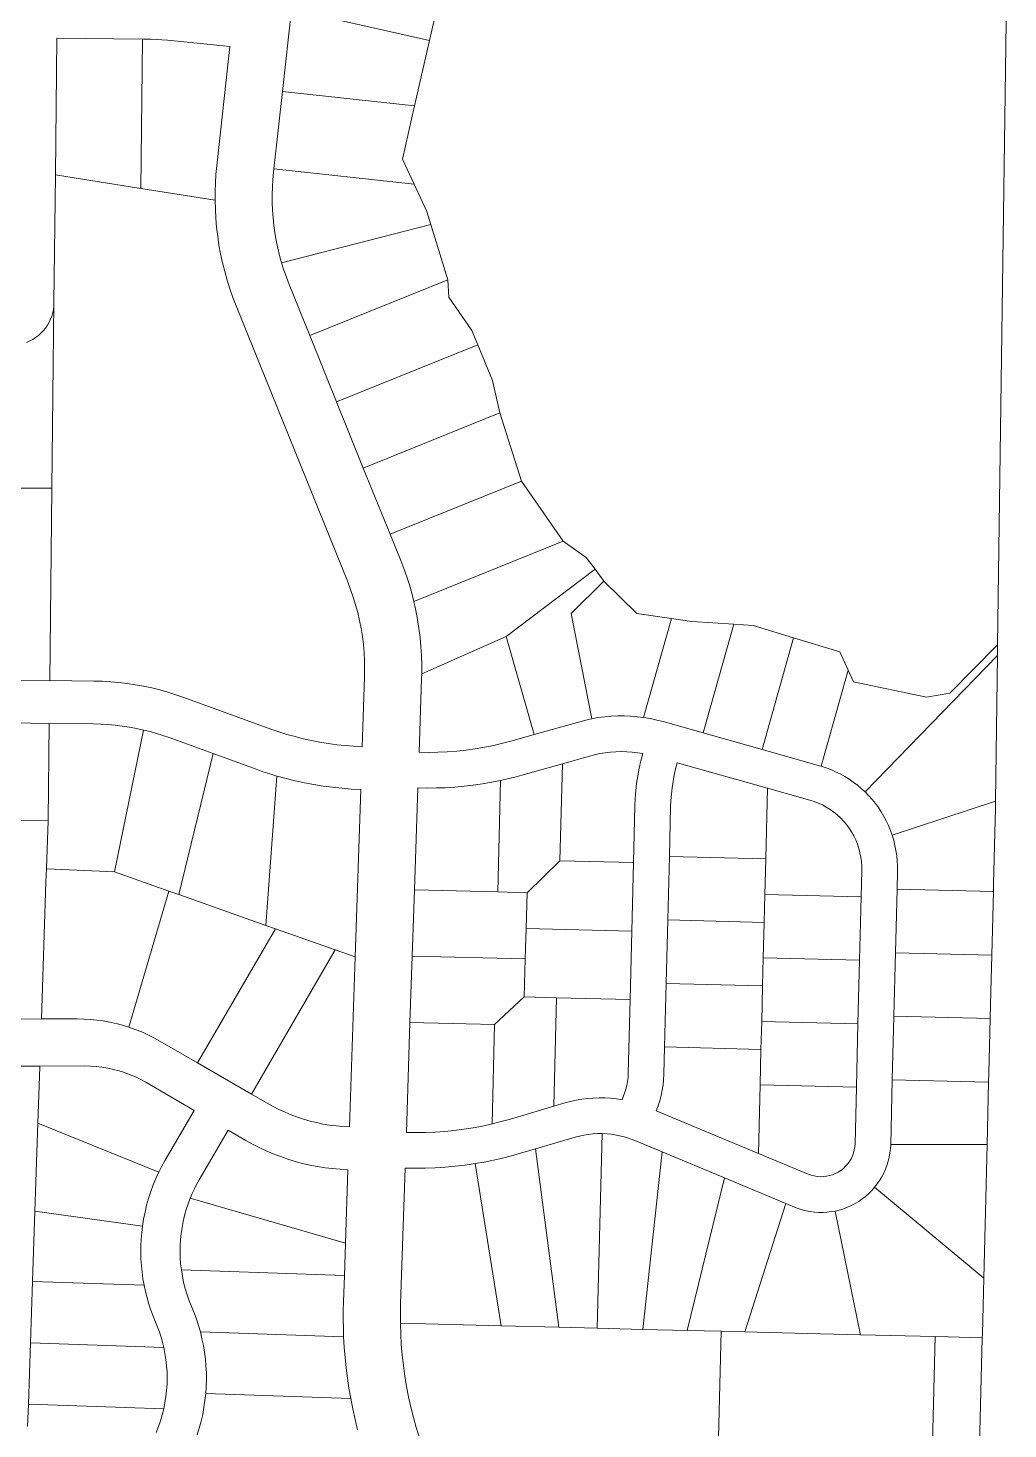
# Model space of a CAD drawing. Header units: feet. Extents: x 865220 to 2774701, y -2240498 to 961524.
# Drawn here: x 2759760 to 2761132, y 951181 to 953144 of the extents above; entities that cross this region are included whole.
import ezdxf

# ---------------------------------------------------------------- set-up
doc = ezdxf.new("R2010")
doc.units = ezdxf.units.FT
doc.header["$LTSCALE"] = 0.015
doc.header["$MEASUREMENT"] = 0
doc.layers.add('Parcels', color=7, linetype='Continuous', lineweight=0)

msp = doc.modelspace()

# ---------------------------------------------------------------- linework, layer by layer
at = {"layer": 'Parcels', "lineweight": 5, "ltscale": 100}
for p, q in [((2761117.6, 952279.9), (2761132.2, 953353.6)), ((2760321.9, 953126.8), (2760344.1, 953224.3)), ((2760128.7, 953169.8), (2760116.1, 953055.2)), ((2760321.9, 953126.8), (2760128.7, 953169.8)), ((2759800.1, 953129.8), (2759798, 952938.4)), ((2759919.8, 953128.5), (2759800.1, 953129.8)), ((2759917.5, 952919.4), (2759919.8, 953128.5)), ((2759931.2, 953128.4), (2759919.8, 953128.5)), ((2759919.8, 953128.5), (2759919.8, 953128.5)), ((2759939.2, 953128.2), (2759931.2, 953128.4)), ((2759931.2, 953128.4), (2759931.2, 953128.4)), ((2759947.1, 953127.7), (2759939.2, 953128.2)), ((2759955.1, 953127), (2759947.1, 953127.7)), ((2760042.5, 953118.4), (2759955.1, 953127)), ((2760321.9, 953126.8), (2760301, 953035.2)), ((2760321.9, 953126.8), (2760321.9, 953126.8)), ((2760024.1, 952951), (2760042.5, 953118.4)), ((2760116.1, 953055.2), (2760104.1, 952947)), ((2760301, 953035.2), (2760116.1, 953055.2)), ((2760301, 953035.2), (2760283.9, 952960.3)), ((2760301, 953035.2), (2760301, 953035.2)), ((2760022.9, 952939), (2760024.1, 952951)), ((2760104.1, 952947), (2760103.6, 952942.3)), ((2760104.1, 952947), (2760300.3, 952925.3)), ((2760300.3, 952925.3), (2760104.1, 952947)), ((2760283.9, 952960.3), (2760300.3, 952925.3)), ((2759798, 952938.4), (2759796, 952759)), ((2759917.5, 952919.4), (2759798, 952938.4)), ((2760022.1, 952927), (2760022.9, 952939)), ((2760102.6, 952931.6), (2760101.9, 952920.9)), ((2760103.6, 952942.3), (2760102.6, 952931.6)), ((2759917.5, 952919.4), (2760021.6, 952902.9)), ((2759917.5, 952919.4), (2759917.5, 952919.4)), ((2760021.6, 952902.9), (2760021.7, 952915)), ((2760021.7, 952915), (2760022.1, 952927)), ((2760101.9, 952920.9), (2760101.6, 952910.2)), ((2760101.6, 952910.2), (2760101.7, 952899.5)), ((2760300.3, 952925.3), (2760318.2, 952887.1)), ((2760300.3, 952925.3), (2760300.3, 952925.3)), ((2760022, 952890.3), (2760021.6, 952902.9)), ((2760022.7, 952877.6), (2760022, 952890.3)), ((2760101.7, 952899.5), (2760102.1, 952888.8)), ((2760102.1, 952888.8), (2760102.9, 952878.1)), ((2760023.8, 952865), (2760022.7, 952877.6)), ((2760102.9, 952878.1), (2760104, 952867.5)), ((2760114.8, 952815.1), (2760323.8, 952868.9)), ((2760318.2, 952887.1), (2760323.8, 952868.9)), ((2760323.8, 952868.9), (2760318.2, 952887.1)), ((2760347.6, 952791.2), (2760323.8, 952868.9)), ((2760323.8, 952868.9), (2760347.6, 952791.2)), ((2760025.3, 952852.5), (2760023.8, 952865)), ((2760027.1, 952840), (2760025.3, 952852.5)), ((2760104, 952867.5), (2760105.5, 952856.9)), ((2760105.5, 952856.9), (2760107.3, 952846.3)), ((2760029.4, 952827.5), (2760027.1, 952840)), ((2760107.3, 952846.3), (2760109.4, 952835.8)), ((2760109.4, 952835.8), (2760111.9, 952825.4)), ((2760032.1, 952815.1), (2760029.4, 952827.5)), ((2760035.1, 952802.9), (2760032.1, 952815.1)), ((2760111.9, 952825.4), (2760114.8, 952815.1)), ((2760114.8, 952815.1), (2760118, 952804.9)), ((2760038.6, 952790.7), (2760035.1, 952802.9)), ((2760042.4, 952778.6), (2760038.6, 952790.7)), ((2760118, 952804.9), (2760121.5, 952794.8)), ((2760121.5, 952794.8), (2760125.3, 952784.9)), ((2760154.3, 952713.1), (2760347.6, 952791.2)), ((2760349, 952766.9), (2760347.6, 952791.2)), ((2760347.6, 952791.2), (2760347.6, 952791.2)), ((2760046.6, 952766.7), (2760042.4, 952778.6)), ((2760125.3, 952784.9), (2760154.3, 952713.1)), ((2759796, 952759), (2759793.1, 952499.5)), ((2759793.1, 952499.5), (2759796, 952759)), ((2759795.8, 952754.6), (2759795.2, 952749.9)), ((2759796, 952759), (2759795.8, 952754.6)), ((2760051.1, 952754.9), (2760046.6, 952766.7)), ((2760207.5, 952368), (2760051.1, 952754.9)), ((2760381.2, 952720.4), (2760349, 952766.9)), ((2760349, 952766.9), (2760349, 952766.9)), ((2760349, 952766.9), (2760381.2, 952720.4)), ((2759789.1, 952731.8), (2759786.7, 952727.7)), ((2759791.2, 952736.1), (2759789.1, 952731.8)), ((2759792.9, 952740.6), (2759791.2, 952736.1)), ((2759794.2, 952745.2), (2759792.9, 952740.6)), ((2759795.2, 952749.9), (2759794.2, 952745.2)), ((2759774.1, 952713.3), (2759770.3, 952710.4)), ((2759777.7, 952716.5), (2759774.1, 952713.3)), ((2759781, 952720), (2759777.7, 952716.5)), ((2759784, 952723.7), (2759781, 952720)), ((2759786.7, 952727.7), (2759784, 952723.7)), ((2760154.3, 952713.1), (2760191.7, 952620.3)), ((2760389.5, 952700.3), (2760381.2, 952720.4)), ((2759762, 952705.6), (2759757.6, 952703.7)), ((2759766.2, 952707.9), (2759762, 952705.6)), ((2759770.3, 952710.4), (2759766.2, 952707.9)), ((2760389.5, 952700.3), (2760191.7, 952620.3)), ((2760410, 952650.4), (2760389.5, 952700.3)), ((2760420.5, 952604.9), (2760410, 952650.4)), ((2760410, 952650.4), (2760410, 952650.4)), ((2760191.7, 952620.3), (2760229.2, 952527.6)), ((2760229.2, 952527.6), (2760420.5, 952604.9)), ((2760420.5, 952604.9), (2760450.9, 952509.4)), ((2760229.2, 952527.6), (2760266.7, 952434.9)), ((2759792.9, 952499.5), (2759704.3, 952499.3)), ((2759793.1, 952499.5), (2759790.1, 952229.9)), ((2759793.1, 952499.5), (2759792.9, 952499.5)), ((2759792.9, 952499.5), (2759793.1, 952499.5)), ((2759793.1, 952499.5), (2759793.1, 952499.5)), ((2760266.7, 952434.9), (2760450.9, 952509.4)), ((2760450.9, 952509.4), (2760266.7, 952434.9)), ((2760450.9, 952509.4), (2760450.9, 952509.4)), ((2760509.1, 952425.1), (2760450.9, 952509.4)), ((2760266.7, 952434.9), (2760281.6, 952398)), ((2760509.1, 952425.1), (2760300, 952340.6)), ((2760541.6, 952402.3), (2760509.1, 952425.1)), ((2760509.1, 952425.1), (2760541.6, 952402.3)), ((2760509.1, 952425.1), (2760509.1, 952425.1)), ((2760281.6, 952398), (2760286, 952386.7)), ((2760553.8, 952385.8), (2760541.6, 952402.3)), ((2760541.6, 952402.3), (2760541.6, 952402.3)), ((2760541.6, 952402.3), (2760553.8, 952385.8)), ((2760286, 952386.7), (2760290, 952375.4)), ((2760429.5, 952291.5), (2760553.8, 952385.8)), ((2760566, 952369.2), (2760553.8, 952385.8)), ((2760553.8, 952385.8), (2760566, 952369.2)), ((2760211.5, 952357.5), (2760207.5, 952368)), ((2760290, 952375.4), (2760293.7, 952363.9)), ((2760293.7, 952363.9), (2760297, 952352.3)), ((2760520.2, 952323.9), (2760566, 952369.2)), ((2760612.5, 952323.8), (2760566, 952369.2)), ((2760566, 952369.2), (2760566, 952369.2)), ((2760566, 952369.2), (2760612.5, 952323.8)), ((2760215.2, 952346.8), (2760211.5, 952357.5)), ((2760218.5, 952336), (2760215.2, 952346.8)), ((2760297, 952352.3), (2760300, 952340.6)), ((2760300, 952340.6), (2760302.7, 952328.1)), ((2760221.4, 952325), (2760218.5, 952336)), ((2760224, 952314), (2760221.4, 952325)), ((2760302.7, 952328.1), (2760305.1, 952315.5)), ((2760549.3, 952176.3), (2760520.2, 952323.9)), ((2760660.9, 952316.8), (2760612.5, 952323.8)), ((2760612.5, 952323.8), (2760612.5, 952323.8)), ((2760612.5, 952323.8), (2760660.9, 952316.8)), ((2760226.2, 952302.9), (2760224, 952314)), ((2760227.9, 952291.7), (2760226.2, 952302.9)), ((2760305.1, 952315.5), (2760307.1, 952302.9)), ((2760307.1, 952302.9), (2760308.7, 952290.2)), ((2760660.9, 952316.8), (2760621.8, 952178.1)), ((2760621.8, 952178.1), (2760660.9, 952316.8)), ((2760660.9, 952316.8), (2760689.5, 952312.6)), ((2760748, 952308.9), (2760689.5, 952312.6)), ((2760689.5, 952312.6), (2760689.5, 952312.6)), ((2760705.1, 952156.5), (2760748, 952308.9)), ((2760775.4, 952307.1), (2760748, 952308.9)), ((2760748, 952308.9), (2760775.4, 952307.1)), ((2760832, 952289.9), (2760775.4, 952307.1)), ((2760775.4, 952307.1), (2760775.4, 952307.1)), ((2760775.4, 952307.1), (2760832, 952289.9)), ((2760229.3, 952280.5), (2760227.9, 952291.7)), ((2760230.3, 952269.3), (2760229.3, 952280.5)), ((2760308.7, 952290.2), (2760309.9, 952277.5)), ((2760429.5, 952291.5), (2760311.1, 952239.1)), ((2760468.4, 952154.1), (2760429.5, 952291.5)), ((2760832, 952289.9), (2760787.8, 952133.2)), ((2760787.8, 952133.2), (2760832, 952289.9)), ((2760896.7, 952270.3), (2760832, 952289.9)), ((2760832, 952289.9), (2760896.7, 952270.3)), ((2761117.6, 952279.9), (2761050.7, 952212.1)), ((2761050.7, 952212.1), (2761117.6, 952279.9)), ((2761117.4, 952264.8), (2761117.6, 952279.9)), ((2760230.9, 952258), (2760230.3, 952269.3)), ((2760309.9, 952277.5), (2760310.7, 952264.7)), ((2760310.7, 952264.7), (2760311.1, 952251.9)), ((2760908.5, 952244.4), (2760896.7, 952270.3)), ((2760896.7, 952270.3), (2760896.7, 952270.3)), ((2760896.7, 952270.3), (2760908.5, 952244.4)), ((2761117.4, 952264.8), (2760932, 952073.8)), ((2761114.6, 952060.8), (2761117.4, 952264.8)), ((2761117.4, 952264.8), (2761117.4, 952264.8)), ((2760231.1, 952246.7), (2760230.9, 952258)), ((2760230.9, 952235.3), (2760231.1, 952246.7)), ((2760311.1, 952251.9), (2760311.1, 952239.1)), ((2760870.6, 952109.9), (2760908.5, 952244.4)), ((2760908.5, 952244.4), (2760916, 952228)), ((2759737.2, 952230.5), (2759789.9, 952229.9)), ((2759789.9, 952229.9), (2759790.1, 952229.9)), ((2759790.1, 952229.9), (2759852, 952229.2)), ((2759852, 952229.2), (2759863.7, 952228.8)), ((2759863.7, 952228.8), (2759875.4, 952228.2)), ((2759875.4, 952228.2), (2759887, 952227.2)), ((2759887, 952227.2), (2759898.5, 952225.8)), ((2759898.5, 952225.8), (2759910.1, 952224)), ((2759910.1, 952224), (2759921.6, 952222)), ((2759921.6, 952222), (2759933, 952219.5)), ((2760227.6, 952137.2), (2760230.9, 952235.3)), ((2760310.9, 952232.7), (2760307.4, 952129.5)), ((2760311.1, 952239.1), (2760310.9, 952232.7)), ((2761017.9, 952206.8), (2760916, 952228)), ((2760916, 952228), (2761017.9, 952206.8)), ((2759933, 952219.5), (2759944.3, 952216.7)), ((2759944.3, 952216.7), (2759955.5, 952213.6)), ((2759955.5, 952213.6), (2759966.6, 952210.1)), ((2759966.6, 952210.1), (2759977.7, 952206.3)), ((2759977.7, 952206.3), (2760099.6, 952162)), ((2761050.7, 952212.1), (2761017.9, 952206.8)), ((2759789.4, 952169.9), (2759736.6, 952170.5)), ((2759789.4, 952169.9), (2759787.9, 952034.1)), ((2759851.4, 952169.2), (2759789.4, 952169.9)), ((2759789.4, 952169.9), (2759789.4, 952169.9)), ((2759789.4, 952169.9), (2759789.4, 952169.9)), ((2759861.5, 952168.9), (2759851.4, 952169.2)), ((2759871.6, 952168.3), (2759861.5, 952168.9)), ((2759881.7, 952167.4), (2759871.6, 952168.3)), ((2759891.7, 952166.2), (2759881.7, 952167.4)), ((2759901.7, 952164.6), (2759891.7, 952166.2)), ((2759911.7, 952162.8), (2759901.7, 952164.6)), ((2759921.6, 952160.6), (2759911.7, 952162.8)), ((2760099.6, 952162), (2760110.8, 952158.1)), ((2760468.4, 952154.1), (2760532.3, 952172.2)), ((2760532.3, 952172.2), (2760540.8, 952174.4)), ((2760540.8, 952174.4), (2760549.3, 952176.3)), ((2760549.3, 952176.3), (2760558.3, 952177.9)), ((2760558.3, 952177.9), (2760567.3, 952179.1)), ((2760567.3, 952179.1), (2760576.4, 952179.9)), ((2760576.4, 952179.9), (2760585.5, 952180.3)), ((2760585.5, 952180.3), (2760594.6, 952180.3)), ((2760594.6, 952180.3), (2760603.7, 952180)), ((2760603.7, 952180), (2760612.8, 952179.2)), ((2760612.8, 952179.2), (2760621.8, 952178.1)), ((2760621.8, 952178.1), (2760631, 952176.6)), ((2760631, 952176.6), (2760640.2, 952174.6)), ((2760640.2, 952174.6), (2760649.2, 952172.3)), ((2760649.2, 952172.3), (2760705.1, 952156.5)), ((2759921.6, 952160.6), (2759880.8, 951961.9)), ((2759921.6, 952160.6), (2759921.6, 952160.6)), ((2759930.6, 952158.3), (2759921.6, 952160.6)), ((2759939.5, 952155.8), (2759930.6, 952158.3)), ((2759948.4, 952153), (2759939.5, 952155.8)), ((2759957.2, 952149.9), (2759948.4, 952153)), ((2760018.8, 952127.5), (2759957.2, 952149.9)), ((2760110.8, 952158.1), (2760122.2, 952154.5)), ((2760122.2, 952154.5), (2760133.6, 952151.3)), ((2760133.6, 952151.3), (2760145.2, 952148.3)), ((2760145.2, 952148.3), (2760156.8, 952145.7)), ((2760156.8, 952145.7), (2760168.5, 952143.5)), ((2760168.5, 952143.5), (2760180.2, 952141.5)), ((2760424.8, 952142), (2760437.5, 952145.4)), ((2760437.5, 952145.4), (2760468.4, 952154.1)), ((2760468.4, 952154.1), (2760468.4, 952154.1)), ((2760705.1, 952156.5), (2760787.8, 952133.2)), ((2760018.8, 952127.5), (2759970.7, 951930.2)), ((2759970.7, 951930.2), (2760018.8, 952127.5)), ((2760079.1, 952105.6), (2760018.8, 952127.5)), ((2760018.8, 952127.5), (2760018.8, 952127.5)), ((2760180.2, 952141.5), (2760192, 952139.9)), ((2760192, 952139.9), (2760203.9, 952138.7)), ((2760203.9, 952138.7), (2760215.7, 952137.8)), ((2760215.7, 952137.8), (2760227.6, 952137.2)), ((2760307.4, 952129.5), (2760320.6, 952129.3)), ((2760320.6, 952129.3), (2760333.7, 952129.5)), ((2760333.7, 952129.5), (2760346.9, 952130)), ((2760346.9, 952130), (2760360, 952131)), ((2760360, 952131), (2760373.1, 952132.4)), ((2760373.1, 952132.4), (2760386.1, 952134.2)), ((2760386.1, 952134.2), (2760399.1, 952136.4)), ((2760399.1, 952136.4), (2760412, 952139)), ((2760412, 952139), (2760424.8, 952142)), ((2760545.9, 952124.1), (2760508.1, 952113.4)), ((2760553.2, 952126), (2760545.9, 952124.1)), ((2760560.6, 952127.6), (2760553.2, 952126)), ((2760568.1, 952128.8), (2760560.6, 952127.6)), ((2760575.5, 952129.7), (2760568.1, 952128.8)), ((2760583.1, 952130.2), (2760575.5, 952129.7)), ((2760590.6, 952130.4), (2760583.1, 952130.2)), ((2760598.2, 952130.2), (2760590.6, 952130.4)), ((2760605.7, 952129.7), (2760598.2, 952130.2)), ((2760613.2, 952128.8), (2760605.7, 952129.7)), ((2760620.7, 952127.7), (2760613.2, 952128.8)), ((2760618, 952117.4), (2760620.7, 952127.7)), ((2760620.7, 952127.7), (2760620.7, 952127.7)), ((2760787.8, 952133.2), (2760868.2, 952110.6)), ((2760088.7, 952102.2), (2760079.1, 952105.6)), ((2760079.1, 952105.6), (2760079.1, 952105.6)), ((2760508.1, 952113.4), (2760451.1, 952097.3)), ((2760504.7, 951977.4), (2760508.1, 952113.4)), ((2760508.1, 952113.4), (2760504.7, 951977.4)), ((2760613.7, 952096.5), (2760615.6, 952107)), ((2760615.6, 952107), (2760618, 952117.4)), ((2760666.7, 952106.1), (2760664.7, 952097.4)), ((2760668.9, 952114.8), (2760666.7, 952106.1)), ((2760795.3, 952079.2), (2760668.9, 952114.8)), ((2760868.2, 952110.6), (2760870.6, 952109.9)), ((2760870.6, 952109.9), (2760877.5, 952107.7)), ((2760877.5, 952107.7), (2760884.2, 952105.1)), ((2760884.2, 952105.1), (2760890.8, 952102.2)), ((2760098.4, 952099.1), (2760088.7, 952102.2)), ((2760108.2, 952096.1), (2760092.9, 951886.9)), ((2760092.9, 951886.9), (2760108.2, 952096.1)), ((2760108.2, 952096.1), (2760098.4, 952099.1)), ((2760121, 952092.5), (2760108.2, 952096.1)), ((2760133.8, 952089.4), (2760121, 952092.5)), ((2760146.8, 952086.5), (2760133.8, 952089.4)), ((2760159.8, 952084.1), (2760146.8, 952086.5)), ((2760172.8, 952082), (2760159.8, 952084.1)), ((2760396.1, 952085.2), (2760383.2, 952083.3)), ((2760408.8, 952087.4), (2760396.1, 952085.2)), ((2760421.5, 952089.9), (2760408.8, 952087.4)), ((2760417.6, 951933.8), (2760421.5, 952089.9)), ((2760431.4, 952092.1), (2760421.5, 952089.9)), ((2760441.3, 952094.6), (2760431.4, 952092.1)), ((2760451.1, 952097.3), (2760441.3, 952094.6)), ((2760610.9, 952075.4), (2760612.1, 952086)), ((2760612.1, 952086), (2760613.7, 952096.5)), ((2760663.1, 952088.6), (2760661.7, 952079.7)), ((2760664.7, 952097.4), (2760663.1, 952088.6)), ((2760890.8, 952102.2), (2760897.2, 952099.1)), ((2760897.2, 952099.1), (2760903.5, 952095.6)), ((2760903.5, 952095.6), (2760909.6, 952091.8)), ((2760909.6, 952091.8), (2760915.5, 952087.7)), ((2760915.5, 952087.7), (2760921.2, 952083.3)), ((2760186, 952080.3), (2760172.8, 952082)), ((2760199.2, 952078.9), (2760186, 952080.3)), ((2760212.4, 952077.9), (2760199.2, 952078.9)), ((2760225.6, 952077.3), (2760212.4, 952077.9)), ((2760217.7, 951842.8), (2760225.6, 952077.3)), ((2760225.6, 952077.3), (2760225.6, 952077.3)), ((2760305.7, 952079.6), (2760300.9, 951936.7)), ((2760318.7, 952079.3), (2760305.7, 952079.6)), ((2760331.6, 952079.4), (2760318.7, 952079.3)), ((2760344.5, 952079.8), (2760331.6, 952079.4)), ((2760357.5, 952080.6), (2760344.5, 952079.8)), ((2760370.4, 952081.8), (2760357.5, 952080.6)), ((2760383.2, 952083.3), (2760370.4, 952081.8)), ((2760609.6, 952054.2), (2760610.1, 952064.8)), ((2760610.1, 952064.8), (2760610.9, 952075.4)), ((2760660.7, 952070.8), (2760660, 952061.9)), ((2760661.7, 952079.7), (2760660.7, 952070.8)), ((2760795.3, 952079.2), (2760792.8, 951980.1)), ((2760854.6, 952062.5), (2760795.3, 952079.2)), ((2760795.3, 952079.2), (2760795.3, 952079.2)), ((2760921.2, 952083.3), (2760926.7, 952078.7)), ((2760926.7, 952078.7), (2760932, 952073.8)), ((2760932, 952073.8), (2760937, 952068.7)), ((2760937, 952068.7), (2760941.9, 952063.3)), ((2760607.7, 951974.9), (2760609.6, 952054.2)), ((2760659.6, 952053), (2760657.9, 951983.4)), ((2760660, 952061.9), (2760659.6, 952053)), ((2760860.6, 952060.6), (2760854.6, 952062.5)), ((2760854.6, 952062.5), (2760854.6, 952062.5)), ((2760866.5, 952058.3), (2760860.6, 952060.6)), ((2760872.2, 952055.7), (2760866.5, 952058.3)), ((2760877.7, 952052.7), (2760872.2, 952055.7)), ((2760883.1, 952049.4), (2760877.7, 952052.7)), ((2760888.2, 952045.7), (2760883.1, 952049.4)), ((2760893.1, 952041.7), (2760888.2, 952045.7)), ((2760941.9, 952063.3), (2760946.4, 952057.7)), ((2760946.4, 952057.7), (2760950.7, 952051.8)), ((2760950.7, 952051.8), (2760954.6, 952045.8)), ((2760954.6, 952045.8), (2760958.3, 952039.6)), ((2761114.6, 952060.8), (2760970, 952013.2)), ((2760970, 952013.2), (2761114.6, 952060.8)), ((2761114.3, 952034.5), (2761114.5, 952049.2)), ((2761114.5, 952049.2), (2761114.6, 952060.8)), ((2761114.6, 952060.8), (2761114.6, 952060.8)), ((2759633, 952033.7), (2759787.7, 952034.1)), ((2759785.4, 951966.4), (2759787.8, 952033.2)), ((2759787.8, 952034.1), (2759787.7, 952034.1)), ((2759787.8, 952033.2), (2759787.9, 952034.1)), ((2759787.9, 952034.1), (2759787.8, 952034.1)), ((2759787.8, 952034.1), (2759787.9, 952034.1)), ((2760897.7, 952037.5), (2760893.1, 952041.7)), ((2760902, 952032.9), (2760897.7, 952037.5)), ((2760906.1, 952028.1), (2760902, 952032.9)), ((2760909.8, 952023), (2760906.1, 952028.1)), ((2760958.3, 952039.6), (2760961.7, 952033.2)), ((2760961.7, 952033.2), (2760964.8, 952026.7)), ((2760964.8, 952026.7), (2760967.5, 952020)), ((2761112, 951945.2), (2761114.3, 952034.5)), ((2761114.3, 952034.5), (2761114.3, 952034.5)), ((2760913.2, 952017.8), (2760909.8, 952023)), ((2760916.3, 952012.3), (2760913.2, 952017.8)), ((2760919, 952006.6), (2760916.3, 952012.3)), ((2760921.3, 952000.8), (2760919, 952006.6)), ((2760967.5, 952020), (2760970, 952013.2)), ((2760970, 952013.2), (2760972.1, 952006.1)), ((2760972.1, 952006.1), (2760973.9, 951999)), ((2760923.3, 951994.8), (2760921.3, 952000.8)), ((2760924.9, 951988.7), (2760923.3, 951994.8)), ((2760926.2, 951982.6), (2760924.9, 951988.7)), ((2760973.9, 951999), (2760975.3, 951991.8)), ((2760975.3, 951991.8), (2760976.4, 951984.5)), ((2759784.8, 951948.1), (2759785.4, 951966.4)), ((2759785.4, 951966.4), (2759785.4, 951966.3)), ((2759880.8, 951961.9), (2759785.4, 951966.3)), ((2760504.7, 951977.4), (2760458.6, 951932.7)), ((2760607.7, 951974.9), (2760504.7, 951977.4)), ((2760504.7, 951977.4), (2760504.7, 951977.4)), ((2760504.7, 951977.4), (2760607.7, 951974.9)), ((2760605.3, 951878.9), (2760607.7, 951974.9)), ((2760607.7, 951974.9), (2760607.7, 951974.9)), ((2760657.9, 951983.4), (2760655.7, 951894.5)), ((2760792.8, 951980.1), (2760657.9, 951983.4)), ((2760792.8, 951980.1), (2760791.6, 951930.3)), ((2760792.8, 951980.1), (2760792.8, 951980.1)), ((2760927, 951976.3), (2760926.2, 951982.6)), ((2760927.4, 951970), (2760927, 951976.3)), ((2760927.5, 951963.8), (2760927.4, 951970)), ((2760976.4, 951984.5), (2760977.1, 951977.2)), ((2760977.1, 951977.2), (2760977.4, 951969.9)), ((2760977.4, 951969.9), (2760977.4, 951962.5)), ((2759784.8, 951947.2), (2759778.3, 951755.8)), ((2759784.8, 951948.1), (2759784.8, 951947.2)), ((2759957, 951935), (2759880.8, 951961.9)), ((2759880.8, 951961.9), (2759880.8, 951961.9)), ((2759880.8, 951961.9), (2759957, 951935)), ((2760926.6, 951926.9), (2760927.5, 951963.8)), ((2760977.4, 951962.5), (2760976.8, 951937.6)), ((2759957, 951935), (2759900.9, 951744.3)), ((2759900.9, 951744.3), (2759957, 951935)), ((2759970.7, 951930.2), (2759957, 951935)), ((2759957, 951935), (2759970.7, 951930.2)), ((2760092.9, 951886.9), (2759970.7, 951930.2)), ((2759970.7, 951930.2), (2759970.7, 951930.2)), ((2760300.9, 951936.7), (2760297.8, 951843.7)), ((2760417.6, 951933.8), (2760300.9, 951936.7)), ((2760417.6, 951933.8), (2760417.6, 951933.8)), ((2760417.6, 951933.8), (2760458.6, 951932.7)), ((2760458.6, 951932.7), (2760457.2, 951882.6)), ((2760791.6, 951930.3), (2760790.6, 951891.1)), ((2760790.6, 951891.1), (2760791.6, 951930.3)), ((2760926.6, 951926.9), (2760791.6, 951930.3)), ((2760924.3, 951838), (2760926.6, 951926.9)), ((2760926.6, 951926.9), (2760926.6, 951926.9)), ((2760976.8, 951937.6), (2760974.6, 951848.6)), ((2761111.8, 951934.2), (2760976.8, 951937.6)), ((2760976.8, 951937.6), (2761111.8, 951934.2)), ((2761109.5, 951845.3), (2761111.8, 951934.2)), ((2761111.8, 951934.2), (2761112, 951945.2)), ((2761111.8, 951934.2), (2761111.8, 951934.2)), ((2760655.7, 951894.5), (2760653.5, 951805.5)), ((2760655.7, 951894.5), (2760790.6, 951891.1)), ((2760790.6, 951891.1), (2760789.4, 951841.3)), ((2760790.6, 951891.1), (2760790.6, 951891.1)), ((2759997.2, 951694.2), (2760106.3, 951882.2)), ((2760106.3, 951882.2), (2760092.9, 951886.9)), ((2760189.8, 951852.7), (2760106.3, 951882.2)), ((2760457.2, 951882.6), (2760455.9, 951839.8)), ((2760605.3, 951878.9), (2760457.2, 951882.6)), ((2760457.2, 951882.6), (2760605.3, 951878.9)), ((2760602.9, 951783), (2760605.3, 951878.9)), ((2760605.3, 951878.9), (2760605.3, 951878.9)), ((2760189.8, 951852.7), (2760072.5, 951650.5)), ((2760072.5, 951650.5), (2760189.8, 951852.7)), ((2760217.7, 951842.8), (2760189.8, 951852.7)), ((2760189.8, 951852.7), (2760189.8, 951852.7)), ((2760189.8, 951852.7), (2760217.7, 951842.8)), ((2760974.6, 951848.6), (2760972.4, 951759.7)), ((2761109.5, 951845.3), (2760974.6, 951848.6)), ((2760209.7, 951604.6), (2760217.7, 951842.8)), ((2760217.7, 951842.8), (2760217.7, 951842.8)), ((2760297.8, 951843.7), (2760294.6, 951750.8)), ((2760297.8, 951843.7), (2760455.9, 951839.8)), ((2760454.4, 951786.7), (2760455.9, 951839.8)), ((2760455.9, 951839.8), (2760454.4, 951786.7)), ((2760455.9, 951839.8), (2760455.9, 951839.8)), ((2760789.4, 951841.3), (2760788.4, 951802.1)), ((2760924.3, 951838), (2760789.4, 951841.3)), ((2760789.4, 951841.3), (2760924.3, 951838)), ((2760922.1, 951749), (2760924.3, 951838)), ((2760924.3, 951838), (2760924.3, 951838)), ((2761108.3, 951794.4), (2761109.5, 951845.3)), ((2761109.5, 951845.3), (2761109.5, 951845.3)), ((2760653.5, 951805.5), (2760651.2, 951716.5)), ((2760788.4, 951802.1), (2760653.5, 951805.5)), ((2760787.2, 951752.3), (2760788.4, 951802.1)), ((2760788.4, 951802.1), (2760787.2, 951752.3)), ((2760788.4, 951802.1), (2760788.4, 951802.1)), ((2761107.3, 951756.3), (2761108.3, 951794.4)), ((2760413, 951747.8), (2760454.4, 951786.7)), ((2760499.9, 951785.5), (2760454.4, 951786.7)), ((2760454.4, 951786.7), (2760499.9, 951785.5)), ((2760499.9, 951785.5), (2760496.2, 951633.5)), ((2760496.2, 951633.5), (2760499.9, 951785.5)), ((2760602.9, 951783), (2760499.9, 951785.5)), ((2760499.9, 951785.5), (2760499.9, 951785.5)), ((2760600.3, 951679.4), (2760602.9, 951783)), ((2760602.9, 951783), (2760602.9, 951783)), ((2759392.3, 951754.8), (2759777.9, 951755.8)), ((2759777.9, 951755.8), (2759778.3, 951755.8)), ((2759778.3, 951755.8), (2759828.4, 951755.9)), ((2759778.3, 951755.8), (2759778.3, 951755.8)), ((2759828.4, 951755.9), (2759837.6, 951755.7)), ((2759837.6, 951755.7), (2759846.8, 951755.2)), ((2759846.8, 951755.2), (2759856, 951754.3)), ((2759856, 951754.3), (2759865.1, 951753)), ((2759865.1, 951753), (2759874.2, 951751.4)), ((2759874.2, 951751.4), (2759883.2, 951749.4)), ((2760294.6, 951750.8), (2760289.5, 951596.9)), ((2760413, 951747.8), (2760294.6, 951750.8)), ((2760787.2, 951752.3), (2760786.2, 951713.2)), ((2760786.2, 951713.2), (2760787.2, 951752.3)), ((2760922.1, 951749), (2760787.2, 951752.3)), ((2760972.4, 951759.7), (2760970.2, 951670.7)), ((2761107.3, 951756.3), (2760972.4, 951759.7)), ((2761105.4, 951679.7), (2761107.3, 951756.3)), ((2761107.3, 951756.3), (2761107.3, 951756.3)), ((2759883.2, 951749.4), (2759892.1, 951747.1)), ((2759892.1, 951747.1), (2759900.9, 951744.3)), ((2759900.9, 951744.3), (2759909.9, 951741.2)), ((2759909.9, 951741.2), (2759918.8, 951737.6)), ((2759918.8, 951737.6), (2759927.5, 951733.7)), ((2759927.5, 951733.7), (2759936, 951729.5)), ((2760409.5, 951608.7), (2760413, 951747.8)), ((2760413, 951747.8), (2760413, 951747.8)), ((2760919.9, 951660), (2760922.1, 951749)), ((2760922.1, 951749), (2760922.1, 951749)), ((2759936, 951729.5), (2759944.4, 951724.8)), ((2759944.4, 951724.8), (2759997.2, 951694.2)), ((2760651.2, 951716.5), (2760650.3, 951678.2)), ((2760651.2, 951716.5), (2760786.2, 951713.2)), ((2760786.2, 951713.2), (2760785, 951663.4)), ((2760786.2, 951713.2), (2760786.2, 951713.2)), ((2759997.2, 951694.2), (2760072.5, 951650.5)), ((2759775.5, 951689.8), (2759551.6, 951689.2)), ((2759773.4, 951609.8), (2759776.1, 951688.9)), ((2759776.1, 951689.8), (2759775.5, 951689.8)), ((2759838.8, 951689.9), (2759776.1, 951689.8)), ((2759776.1, 951689.8), (2759776.1, 951689.8)), ((2759776.1, 951688.9), (2759776.1, 951689.8)), ((2759776.1, 951689.8), (2759776.1, 951689.8)), ((2759847, 951689.8), (2759838.8, 951689.9)), ((2759838.8, 951689.9), (2759838.8, 951689.9)), ((2759855.1, 951689.2), (2759847, 951689.8)), ((2759863.2, 951688.2), (2759855.1, 951689.2)), ((2759871.3, 951686.9), (2759863.2, 951688.2)), ((2759879.3, 951685.2), (2759871.3, 951686.9)), ((2759887.1, 951683.1), (2759879.3, 951685.2)), ((2759894.9, 951680.6), (2759887.1, 951683.1)), ((2759902.6, 951677.7), (2759894.9, 951680.6)), ((2759910.1, 951674.5), (2759902.6, 951677.7)), ((2759917.4, 951670.9), (2759910.1, 951674.5)), ((2760599.3, 951668.2), (2760600, 951673.8)), ((2760600, 951673.8), (2760600.3, 951679.4)), ((2760650.3, 951678.2), (2760649.9, 951670.7)), ((2761105.1, 951667.4), (2761105.4, 951679.7)), ((2759924.6, 951667), (2759917.4, 951670.9)), ((2759992.2, 951627.7), (2759924.6, 951667)), ((2760593.3, 951646.5), (2760595.3, 951651.8)), ((2760595.3, 951651.8), (2760597, 951657.2)), ((2760597, 951657.2), (2760598.4, 951662.6)), ((2760598.4, 951662.6), (2760599.3, 951668.2)), ((2760648, 951655.9), (2760646.4, 951648.5)), ((2760649.1, 951663.3), (2760648, 951655.9)), ((2760649.9, 951670.7), (2760649.1, 951663.3)), ((2760782.6, 951567.5), (2760785, 951663.4)), ((2760785, 951663.4), (2760919.9, 951660)), ((2760918, 951581), (2760919.9, 951660)), ((2760919.9, 951660), (2760919.9, 951660)), ((2760970.2, 951670.7), (2760967.9, 951579.8)), ((2761105.1, 951667.4), (2760970.2, 951670.7)), ((2761102.9, 951580), (2761105.1, 951667.4)), ((2761105.1, 951667.4), (2761105.1, 951667.4)), ((2760072.5, 951650.5), (2760094.7, 951637.6)), ((2760094.7, 951637.6), (2760102.8, 951633.1)), ((2760102.8, 951633.1), (2760111.1, 951628.9)), ((2760435.4, 951615.5), (2760496.2, 951633.5)), ((2760496.2, 951633.5), (2760511.6, 951638.1)), ((2760511.6, 951638.1), (2760519.5, 951640.2)), ((2760519.5, 951640.2), (2760527.3, 951641.9)), ((2760527.3, 951641.9), (2760535.3, 951643.3)), ((2760535.3, 951643.3), (2760543.3, 951644.3)), ((2760543.3, 951644.3), (2760551.4, 951645)), ((2760551.4, 951645), (2760559.5, 951645.2)), ((2760559.5, 951645.2), (2760567.6, 951645.1)), ((2760567.6, 951645.1), (2760575.6, 951644.6)), ((2760575.6, 951644.6), (2760583.7, 951643.8)), ((2760583.7, 951643.8), (2760591.7, 951642.6)), ((2760591.7, 951642.6), (2760593.3, 951646.5)), ((2760642.2, 951634.2), (2760639.4, 951627.2)), ((2760644.5, 951641.3), (2760642.2, 951634.2)), ((2760646.4, 951648.5), (2760644.5, 951641.3)), ((2759951.7, 951557.8), (2759992.2, 951627.7)), ((2760111.1, 951628.9), (2760119.6, 951625)), ((2760119.6, 951625), (2760128.1, 951621.4)), ((2760128.1, 951621.4), (2760136.9, 951618.2)), ((2760136.9, 951618.2), (2760145.7, 951615.3)), ((2760145.7, 951615.3), (2760154.6, 951612.7)), ((2760154.6, 951612.7), (2760163.6, 951610.5)), ((2760422.5, 951611.9), (2760435.4, 951615.5)), ((2760639.4, 951627.2), (2760782.6, 951567.5)), ((2759769.3, 951486.6), (2759773.4, 951609.8)), ((2759773.4, 951609.8), (2759769.3, 951486.6)), ((2759942.9, 951541.3), (2759773.4, 951609.8)), ((2760039.8, 951600.1), (2759999.2, 951530.2)), ((2760064.6, 951585.7), (2760039.8, 951600.1)), ((2760163.6, 951610.5), (2760172.7, 951608.6)), ((2760172.7, 951608.6), (2760181.9, 951607.1)), ((2760181.9, 951607.1), (2760191.1, 951605.9)), ((2760191.1, 951605.9), (2760200.4, 951605.1)), ((2760200.4, 951605.1), (2760209.7, 951604.6)), ((2760289.5, 951596.9), (2760302.9, 951596.6)), ((2760302.9, 951596.6), (2760316.3, 951596.8)), ((2760316.3, 951596.8), (2760329.8, 951597.3)), ((2760329.8, 951597.3), (2760343.2, 951598.2)), ((2760343.2, 951598.2), (2760356.6, 951599.5)), ((2760356.6, 951599.5), (2760369.9, 951601.2)), ((2760369.9, 951601.2), (2760383.2, 951603.3)), ((2760383.2, 951603.3), (2760396.4, 951605.8)), ((2760396.4, 951605.8), (2760409.5, 951608.7)), ((2760409.5, 951608.7), (2760422.5, 951611.9)), ((2760538.2, 951593.1), (2760532, 951591.8)), ((2760544.5, 951594.1), (2760538.2, 951593.1)), ((2760550.9, 951594.8), (2760544.5, 951594.1)), ((2760557.2, 951595.2), (2760550.9, 951594.8)), ((2760556.8, 951322.5), (2760563.6, 951595.2)), ((2760563.6, 951595.2), (2760557.2, 951595.2)), ((2760570.3, 951594.9), (2760563.6, 951595.2)), ((2760563.6, 951595.2), (2760563.6, 951595.2)), ((2760577, 951594.3), (2760570.3, 951594.9)), ((2760583.7, 951593.2), (2760577, 951594.3)), ((2760590.2, 951591.8), (2760583.7, 951593.2)), ((2760074, 951580.5), (2760064.6, 951585.7)), ((2760064.6, 951585.7), (2760064.6, 951585.7)), ((2760083.5, 951575.6), (2760074, 951580.5)), ((2760093.3, 951571.1), (2760083.5, 951575.6)), ((2760470.5, 951573.8), (2760449.5, 951567.6)), ((2760525.8, 951590.1), (2760470.5, 951573.8)), ((2760502.9, 951323.9), (2760470.5, 951573.8)), ((2760532, 951591.8), (2760525.8, 951590.1)), ((2760596.7, 951590.1), (2760590.2, 951591.8)), ((2760603.1, 951588), (2760596.7, 951590.1)), ((2760609.4, 951585.6), (2760603.1, 951588)), ((2760647.6, 951569.7), (2760609.4, 951585.6)), ((2760609.4, 951585.6), (2760609.4, 951585.6)), ((2760916.9, 951572.3), (2760917.6, 951576.6)), ((2760917.6, 951576.6), (2760918, 951581)), ((2760967.6, 951573.8), (2760966.9, 951568)), ((2760967.9, 951579.8), (2760967.6, 951573.8)), ((2760967.9, 951579.8), (2761102.9, 951580)), ((2761100.6, 951485.7), (2761102.9, 951580)), ((2761102.9, 951580), (2761102.9, 951580)), ((2759947.1, 951549.7), (2759951.7, 951557.8)), ((2760103.1, 951566.8), (2760093.3, 951571.1)), ((2760113.2, 951563), (2760103.1, 951566.8)), ((2760123.3, 951559.5), (2760113.2, 951563)), ((2760133.6, 951556.3), (2760123.3, 951559.5)), ((2760144, 951553.5), (2760133.6, 951556.3)), ((2760154.4, 951551.1), (2760144, 951553.5)), ((2760398.6, 951555.3), (2760385.8, 951553.1)), ((2760411.5, 951557.9), (2760398.6, 951555.3)), ((2760424.3, 951560.8), (2760411.5, 951557.9)), ((2760436.9, 951564), (2760424.3, 951560.8)), ((2760449.5, 951567.6), (2760436.9, 951564)), ((2760647.6, 951569.7), (2760620.8, 951320.9)), ((2760620.8, 951320.9), (2760647.6, 951569.7)), ((2760735.3, 951533.1), (2760647.6, 951569.7)), ((2760782.6, 951567.5), (2760852.3, 951538.4)), ((2760907.7, 951552.7), (2760910.2, 951556.2)), ((2760910.2, 951556.2), (2760912.4, 951560)), ((2760912.4, 951560), (2760914.3, 951564)), ((2760914.3, 951564), (2760915.8, 951568.1)), ((2760915.8, 951568.1), (2760916.9, 951572.3)), ((2760964.5, 951556.4), (2760962.7, 951550.7)), ((2760965.9, 951562.1), (2760964.5, 951556.4)), ((2760966.9, 951568), (2760965.9, 951562.1)), ((2759938.7, 951532.3), (2759942.9, 951541.3)), ((2759942.9, 951541.3), (2759947.1, 951549.7)), ((2759942.9, 951541.3), (2759942.9, 951541.3)), ((2760165, 951549.1), (2760154.4, 951551.1)), ((2760175.6, 951547.4), (2760165, 951549.1)), ((2760186.2, 951546.1), (2760175.6, 951547.4)), ((2760196.9, 951545.2), (2760186.2, 951546.1)), ((2760207.7, 951544.6), (2760196.9, 951545.2)), ((2760204.2, 951441.7), (2760207.7, 951544.6)), ((2760287.8, 951546.9), (2760281.4, 951356.9)), ((2760301.8, 951546.6), (2760287.8, 951546.9)), ((2760315.9, 951546.8), (2760301.8, 951546.6)), ((2760329.9, 951547.3), (2760315.9, 951546.8)), ((2760343.9, 951548.1), (2760329.9, 951547.3)), ((2760357.9, 951549.4), (2760343.9, 951548.1)), ((2760371.9, 951551), (2760357.9, 951549.4)), ((2760385.8, 951553.1), (2760371.9, 951551)), ((2760422.2, 951325.9), (2760385.8, 951553.1)), ((2760852.3, 951538.4), (2760856.4, 951536.9)), ((2760856.4, 951536.9), (2760860.6, 951535.8)), ((2760860.6, 951535.8), (2760865, 951535.1)), ((2760865, 951535.1), (2760869.3, 951534.8)), ((2760869.3, 951534.8), (2760873.7, 951534.9)), ((2760873.7, 951534.9), (2760878.1, 951535.4)), ((2760878.1, 951535.4), (2760882.4, 951536.3)), ((2760882.4, 951536.3), (2760886.5, 951537.6)), ((2760886.5, 951537.6), (2760890.6, 951539.2)), ((2760890.6, 951539.2), (2760894.5, 951541.3)), ((2760894.5, 951541.3), (2760898.1, 951543.6)), ((2760898.1, 951543.6), (2760901.6, 951546.3)), ((2760901.6, 951546.3), (2760904.8, 951549.4)), ((2760904.8, 951549.4), (2760907.7, 951552.7)), ((2760955.5, 951534.5), (2760952.4, 951529.4)), ((2760958.2, 951539.8), (2760955.5, 951534.5)), ((2760960.7, 951545.2), (2760958.2, 951539.8)), ((2760962.7, 951550.7), (2760960.7, 951545.2)), ((2759931.5, 951513.9), (2759934.9, 951523.2)), ((2759934.9, 951523.2), (2759938.7, 951532.3)), ((2759992.6, 951517.7), (2759989.6, 951511.3)), ((2759995.8, 951524), (2759992.6, 951517.7)), ((2759999.2, 951530.2), (2759995.8, 951524)), ((2760735.3, 951533.1), (2760682.8, 951319.4)), ((2760821, 951497.3), (2760735.3, 951533.1)), ((2760735.3, 951533.1), (2760735.3, 951533.1)), ((2760941.5, 951515.4), (2760937.2, 951511.2)), ((2760945.4, 951519.9), (2760941.5, 951515.4)), ((2760949.1, 951524.6), (2760945.4, 951519.9)), ((2760945.4, 951519.9), (2761098.3, 951392.8)), ((2760952.4, 951529.4), (2760949.1, 951524.6)), ((2759923.5, 951485.2), (2759925.7, 951494.9)), ((2759925.7, 951494.9), (2759928.5, 951504.4)), ((2759928.5, 951504.4), (2759931.5, 951513.9)), ((2759983.8, 951496.8), (2759981.1, 951488.7)), ((2759986.8, 951504.8), (2759983.8, 951496.8)), ((2759989.6, 951511.3), (2759986.8, 951504.8)), ((2760204.2, 951441.7), (2759986.8, 951504.8)), ((2760763.7, 951317.4), (2760821, 951497.3)), ((2760833, 951492.3), (2760821, 951497.3)), ((2760821, 951497.3), (2760821, 951497.3)), ((2760918, 951497.1), (2760912.6, 951494.4)), ((2760923.1, 951500.2), (2760918, 951497.1)), ((2760928, 951503.6), (2760923.1, 951500.2)), ((2760932.8, 951507.2), (2760928, 951503.6)), ((2760937.2, 951511.2), (2760932.8, 951507.2)), ((2759765.9, 951387.9), (2759769.3, 951486.6)), ((2759769.3, 951486.6), (2759765.9, 951387.9)), ((2759920, 951465.7), (2759769.3, 951486.6)), ((2759920, 951465.7), (2759921.5, 951475.5)), ((2759921.5, 951475.5), (2759923.5, 951485.2)), ((2759978.8, 951480.4), (2759976.9, 951472.1)), ((2759981.1, 951488.7), (2759978.8, 951480.4)), ((2760838.5, 951490.2), (2760833, 951492.3)), ((2760833, 951492.3), (2760833, 951492.3)), ((2760844, 951488.5), (2760838.5, 951490.2)), ((2760849.7, 951487), (2760844, 951488.5)), ((2760855.3, 951486), (2760849.7, 951487)), ((2760861.1, 951485.2), (2760855.3, 951486)), ((2760866.9, 951484.8), (2760861.1, 951485.2)), ((2760872.7, 951484.8), (2760866.9, 951484.8)), ((2760878.5, 951485.1), (2760872.7, 951484.8)), ((2760884.3, 951485.8), (2760878.5, 951485.1)), ((2760890, 951486.7), (2760884.3, 951485.8)), ((2760895.9, 951488.1), (2760890, 951486.7)), ((2760890, 951486.7), (2760925.1, 951315.1)), ((2760925.1, 951315.1), (2760890, 951486.7)), ((2760901.6, 951489.9), (2760895.9, 951488.1)), ((2760907.2, 951491.9), (2760901.6, 951489.9)), ((2760912.6, 951494.4), (2760907.2, 951491.9)), ((2761098.3, 951392.8), (2761100.6, 951485.7)), ((2759918.1, 951447.3), (2759918.9, 951456.5)), ((2759918.9, 951456.5), (2759920, 951465.7)), ((2759920, 951465.7), (2759920, 951465.7)), ((2759974, 951455.3), (2759973.2, 951446.8)), ((2759975.3, 951463.7), (2759974, 951455.3)), ((2759976.9, 951472.1), (2759975.3, 951463.7)), ((2759917.6, 951428.7), (2759917.7, 951438)), ((2759917.7, 951438), (2759918.1, 951447.3)), ((2759972.7, 951438.3), (2759972.6, 951429.7)), ((2759973.2, 951446.8), (2759972.7, 951438.3)), ((2760202.7, 951396.5), (2760204.2, 951441.7)), ((2760204.2, 951441.7), (2760204.2, 951441.7)), ((2759917.8, 951419.5), (2759917.6, 951428.7)), ((2759918.4, 951410.2), (2759917.8, 951419.5)), ((2759972.6, 951429.7), (2759972.8, 951421.2)), ((2759972.8, 951421.2), (2759973.4, 951412.7)), ((2759919.4, 951401), (2759918.4, 951410.2)), ((2759920.6, 951391.8), (2759919.4, 951401)), ((2759973.4, 951412.7), (2759974.4, 951404.2)), ((2759974.4, 951404.2), (2759975.8, 951395.4)), ((2759974.4, 951404.2), (2760202.7, 951396.5)), ((2760201.4, 951359.6), (2760202.7, 951396.5)), ((2760202.7, 951396.5), (2760202.7, 951396.5)), ((2759763, 951302), (2759765.9, 951387.9)), ((2759765.9, 951387.9), (2759922.3, 951382.6)), ((2759922.3, 951382.6), (2759920.6, 951391.8)), ((2759924.1, 951373.8), (2759922.3, 951382.6)), ((2759922.3, 951382.6), (2759922.3, 951382.6)), ((2759975.8, 951395.4), (2759977.6, 951386.6)), ((2759977.6, 951386.6), (2759979.8, 951378)), ((2759979.8, 951378), (2759982.4, 951369.5)), ((2761096.4, 951314.8), (2761098.3, 951392.8)), ((2761098.3, 951392.8), (2761098.3, 951392.8)), ((2759926.4, 951365), (2759924.1, 951373.8)), ((2759928.9, 951356.4), (2759926.4, 951365)), ((2759982.4, 951369.5), (2759985.4, 951361)), ((2759985.4, 951361), (2759988.7, 951352.8)), ((2760201.2, 951347.3), (2760201.4, 951359.6)), ((2759931.7, 951347.8), (2759928.9, 951356.4)), ((2759934.8, 951339.3), (2759931.7, 951347.8)), ((2759938.3, 951331), (2759934.8, 951339.3)), ((2759988.7, 951352.8), (2759992.3, 951344.1)), ((2759992.3, 951344.1), (2759995.6, 951335.2)), ((2760201.1, 951335), (2760201.2, 951347.3)), ((2760281.4, 951356.9), (2760281.1, 951343.1)), ((2760281.1, 951343.1), (2760281.1, 951329.4)), ((2759941.1, 951324.1), (2759938.3, 951331)), ((2759943.6, 951317.1), (2759941.1, 951324.1)), ((2759995.6, 951335.2), (2759998.5, 951326.3)), ((2759998.5, 951326.3), (2760001.1, 951317.3)), ((2760201.3, 951322.8), (2760201.1, 951335)), ((2760201.7, 951310.5), (2760201.3, 951322.8)), ((2760422.2, 951325.9), (2760281.1, 951329.4)), ((2760281.1, 951329.4), (2760281.6, 951314.6)), ((2760502.9, 951323.9), (2760422.2, 951325.9)), ((2760422.2, 951325.9), (2760422.2, 951325.9)), ((2760502.9, 951323.9), (2760502.9, 951323.9)), ((2760502.9, 951323.9), (2760556.8, 951322.5)), ((2760556.8, 951322.5), (2760620.8, 951320.9)), ((2760620.8, 951320.9), (2760682.8, 951319.4)), ((2760730.4, 951318.2), (2760682.8, 951319.4)), ((2760682.8, 951319.4), (2760730.4, 951318.2)), ((2760730.4, 951318.2), (2760726.6, 951168.3)), ((2760726.6, 951168.3), (2760730.4, 951318.2)), ((2760730.4, 951318.2), (2760763.7, 951317.4)), ((2759760.2, 951216), (2759763, 951302)), ((2759949.7, 951295.7), (2759763, 951302)), ((2759946, 951310), (2759943.6, 951317.1)), ((2759948, 951302.9), (2759946, 951310)), ((2759949.7, 951295.7), (2759948, 951302.9)), ((2760201.7, 951310.5), (2760001.1, 951317.3)), ((2760001.1, 951317.3), (2760003.3, 951307.8)), ((2760003.3, 951307.8), (2760005.3, 951298.4)), ((2760005.3, 951298.4), (2760006.9, 951288.8)), ((2760202.5, 951296), (2760201.7, 951310.5)), ((2760201.7, 951310.5), (2760201.7, 951310.5)), ((2760281.6, 951314.6), (2760282.4, 951299.7)), ((2760282.4, 951299.7), (2760283.7, 951284.9)), ((2760850.9, 951315.2), (2760763.7, 951317.4)), ((2760763.7, 951317.4), (2760763.7, 951317.4)), ((2760850.9, 951315.2), (2760925.4, 951313.3)), ((2760925.1, 951315.1), (2760925.4, 951313.3)), ((2760925.4, 951313.3), (2760925.1, 951315.1)), ((2761030.2, 951310.7), (2760925.4, 951313.3)), ((2761030.2, 951310.7), (2761026.5, 951160.8)), ((2761048.6, 951310.3), (2761030.2, 951310.7)), ((2761096.2, 951309.1), (2761048.6, 951310.3)), ((2761093.9, 951215.3), (2761096.2, 951309.1)), ((2761096.2, 951309.1), (2761096.4, 951314.8)), ((2761096.2, 951309.1), (2761096.2, 951309.1)), ((2759951.4, 951287.2), (2759949.7, 951295.7)), ((2759949.7, 951295.7), (2759949.7, 951295.7)), ((2759952.7, 951278.6), (2759951.4, 951287.2)), ((2760006.9, 951288.8), (2760008, 951279.2)), ((2760008, 951279.2), (2760008.9, 951269.6)), ((2760203.7, 951281.6), (2760202.5, 951296)), ((2760205.1, 951267.1), (2760203.7, 951281.6)), ((2760283.7, 951284.9), (2760285.3, 951270.2)), ((2759953.7, 951270), (2759952.7, 951278.6)), ((2759954.3, 951261.3), (2759953.7, 951270)), ((2759954.5, 951252.7), (2759954.3, 951261.3)), ((2760008.9, 951269.6), (2760009.4, 951260)), ((2760009.4, 951260), (2760009.4, 951250.3)), ((2760206.9, 951252.7), (2760205.1, 951267.1)), ((2760285.3, 951270.2), (2760287.4, 951255.5)), ((2759953.7, 951235.3), (2759954.3, 951244)), ((2759954.3, 951244), (2759954.5, 951252.7)), ((2760009.2, 951240.6), (2760008.5, 951231)), ((2760009.4, 951250.3), (2760009.2, 951240.6)), ((2760209.1, 951238.4), (2760206.9, 951252.7)), ((2760287.4, 951255.5), (2760289.8, 951240.9)), ((2760289.8, 951240.9), (2760292.7, 951226.3)), ((2759951.4, 951218.2), (2759952.8, 951226.7)), ((2759952.8, 951226.7), (2759953.7, 951235.3)), ((2760007.5, 951221.2), (2760006.1, 951211.4)), ((2760008.5, 951231), (2760007.5, 951221.2)), ((2760211.6, 951224.1), (2760008.5, 951231)), ((2760211.6, 951224.1), (2760209.1, 951238.4)), ((2760214.5, 951209.4), (2760211.6, 951224.1)), ((2760211.6, 951224.1), (2760211.6, 951224.1)), ((2760292.7, 951226.3), (2760295.9, 951211.8)), ((2759759.1, 951184.7), (2759760.2, 951216)), ((2759949.7, 951209.6), (2759760.2, 951216)), ((2759945.2, 951192.8), (2759947.6, 951201.2)), ((2759947.6, 951201.2), (2759949.7, 951209.6)), ((2759949.7, 951209.6), (2759951.4, 951218.2)), ((2759949.7, 951209.6), (2759949.7, 951209.6)), ((2760004.3, 951201.7), (2760002.1, 951192.1)), ((2760006.1, 951211.4), (2760004.3, 951201.7)), ((2760217.7, 951194.8), (2760214.5, 951209.4)), ((2760295.9, 951211.8), (2760299.5, 951197.4)), ((2761088.2, 950986.3), (2761093.9, 951215.3)), ((2759939.2, 951176.5), (2759942.4, 951184.6)), ((2759942.4, 951184.6), (2759945.2, 951192.8)), ((2759999.5, 951182.6), (2759996.6, 951173.1)), ((2760002.1, 951192.1), (2759999.5, 951182.6)), ((2760221.3, 951180.3), (2760217.7, 951194.8)), ((2760299.5, 951197.4), (2760303.5, 951183.2)), ((2760303.5, 951183.2), (2760307.9, 951169))]:
    msp.add_line(p, q, dxfattribs=at)

doc.saveas('drawing.dxf')
